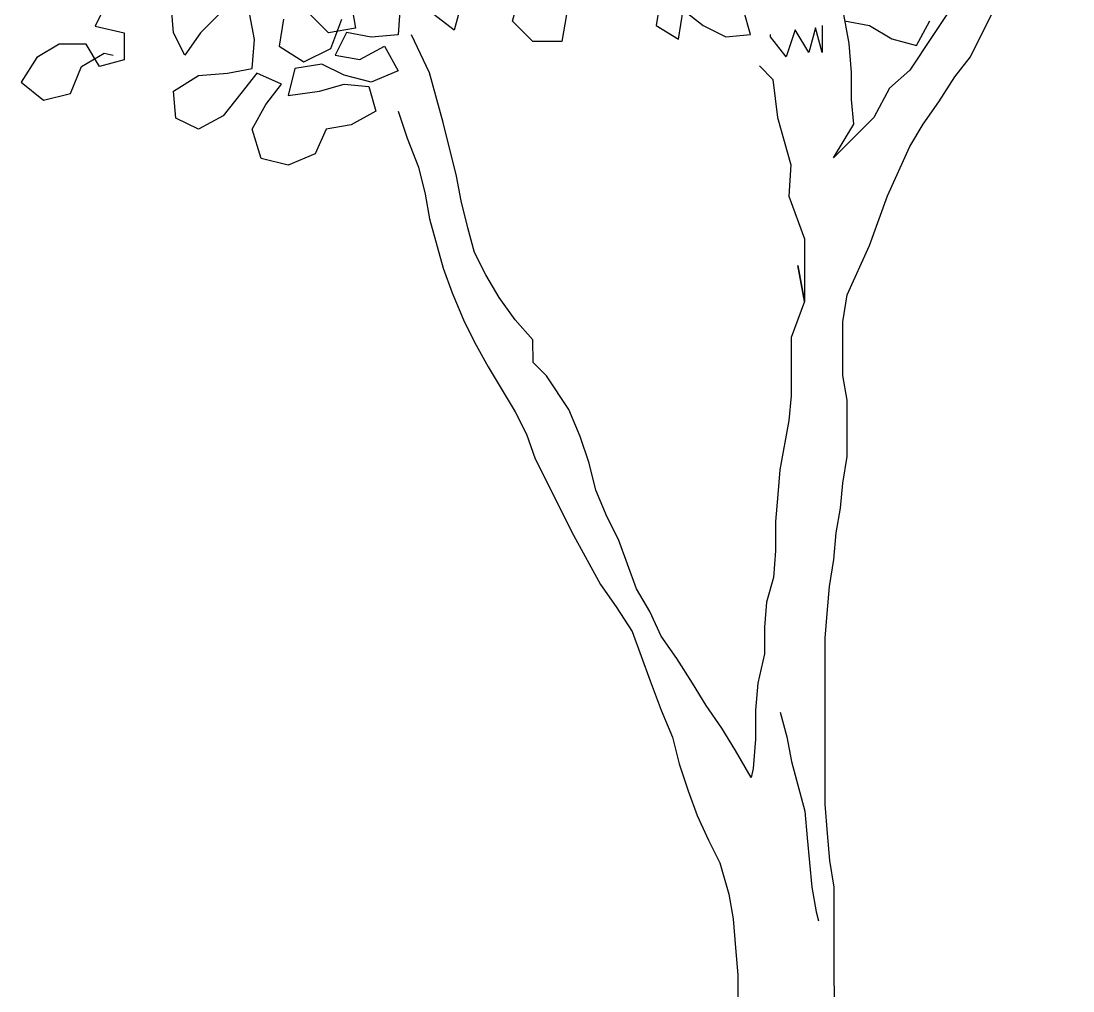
# Model space of a CAD drawing. Header units: millimetres. Extents: x 684983 to 685377, y 990360 to 990509.
# Drawn here: x 685004.5328 to 685004.775, y 990366.2022 to 990366.4256 of the extents above; entities that cross this region are included whole.
import ezdxf

# ---------------------------------------------------------------- set-up
doc = ezdxf.new("R2010")
doc.units = ezdxf.units.MM
doc.layers.add('MAHAGONY', color=7, linetype='Continuous')

# ---------------------------------------------------------------- blocks, each defined once
blk = doc.blocks.new('TREE30')
at = {"color": 15, "flags": 128}
for points in [[(0.14449, 1.70794), (0.13451, 1.68591), (0.12851, 1.6759), (0.12352, 1.66588), (0.11852, 1.65387), (0.11453, 1.64285), (0.10953, 1.63284), (0.10654, 1.62083), (0.10255, 1.60982), (0.09656, 1.58779), (0.09457, 1.57678), (0.09158, 1.56577), (0.07359, 1.53873), (0.06359, 1.52371), (0.05459, 1.51569), (0.0476, 1.50267), (0.0296, 1.48464), (0.0386, 1.49966), (0.03758, 1.51067), (0.03757, 1.52268), (0.03656, 1.53569), (0.03254, 1.55771)], [(0.02998, 1.07129), (0.0299, 1.15937), (0.02789, 1.17138), (0.02687, 1.18338), (0.02586, 1.19639), (0.02579, 1.27046), (0.02678, 1.28147), (0.02777, 1.29348), (0.02977, 1.30549), (0.03076, 1.3175), (0.03275, 1.32851), (0.03374, 1.33952), (0.03573, 1.35154), (0.03571, 1.37656), (0.03369, 1.38756), (0.03367, 1.41158), (0.03566, 1.4236), (0.04565, 1.44562), (0.05364, 1.46765), (0.06363, 1.48968), (0.06962, 1.49969), (0.07662, 1.50971), (0.08361, 1.52072), (0.09061, 1.52974), (0.1006, 1.54976)], [(-0.00718, 1.20837), (-0.01419, 1.22038), (-0.02021, 1.23038), (-0.02722, 1.24038), (-0.03324, 1.25039), (-0.04025, 1.26139), (-0.04727, 1.27139), (-0.05228, 1.2824), (-0.0583, 1.2924), (-0.06632, 1.31441), (-0.07134, 1.32441), (-0.07635, 1.33642), (-0.07937, 1.34843), (-0.08338, 1.36043), (-0.0884, 1.37244), (-0.09842, 1.38744), (-0.10443, 1.39344), (-0.10444, 1.40345), (-0.11245, 1.41245), (-0.11947, 1.42245), (-0.12548, 1.43246), (-0.1305, 1.44246), (-0.13351, 1.45347), (-0.13652, 1.46547), (-0.13853, 1.47648), (-0.14456, 1.5005), (-0.15059, 1.52251), (-0.15861, 1.53952)], [(-0.00346, 1.52565), (0.00255, 1.51965), (0.00456, 1.50263), (0.01059, 1.48162), (0.0096, 1.46761), (0.01662, 1.4486), (0.01665, 1.42058), (0.01363, 1.43659), (0.01665, 1.42058), (0.01066, 1.40456), (0.01068, 1.37854), (0.00969, 1.36752), (0.00571, 1.3455), (0.00472, 1.33449), (0.00373, 1.32248), (0.00374, 1.30947), (0.00275, 1.29746), (-0.00024, 1.28645), (-0.00123, 1.27544), (-0.00122, 1.26343), (-0.00421, 1.25041), (-0.0052, 1.2384), (-0.00519, 1.22539), (-0.00618, 1.21238), (-0.00718, 1.20837)], [(-0.16458, 1.50548), (-0.16057, 1.49348), (-0.15555, 1.48047), (-0.15254, 1.46846), (-0.15053, 1.45745), (-0.1445, 1.43544), (-0.14049, 1.42444), (-0.13547, 1.41243), (-0.13046, 1.40243), (-0.12444, 1.39142), (-0.11242, 1.37142), (-0.1074, 1.36141), (-0.10339, 1.35041), (-0.08634, 1.31639), (-0.07431, 1.29439), (-0.0673, 1.28438), (-0.06028, 1.27338), (-0.05225, 1.25137), (-0.04724, 1.23836), (-0.04222, 1.22636), (-0.03921, 1.21435), (-0.0352, 1.20234), (-0.03118, 1.19134), (-0.02617, 1.18033), (-0.02115, 1.17033), (-0.01714, 1.15632), (-0.01513, 1.14531), (-0.01411, 1.1323), (-0.0131, 1.12029), (-0.013, 1.0052)], [(0.00581, 1.23741), (0.00882, 1.2264), (0.01083, 1.2154), (0.01686, 1.19338), (0.01787, 1.18137), (0.01989, 1.15936), (0.0219, 1.14835), (0.02291, 1.14435)]]:
    blk.add_lwpolyline(points, dxfattribs=at)
at = {"color": 3, "flags": 128}
for points in [[(-0.08956, 1.54859), (-0.09155, 1.53658), (-0.10456, 1.53656), (-0.11358, 1.54556), (-0.11058, 1.55658)], [(-0.13361, 1.56356), (-0.13959, 1.54154), (-0.14861, 1.54853)], [(-0.18564, 1.5545), (-0.18363, 1.5425), (-0.19564, 1.54048), (-0.20466, 1.54948)], [(-0.21566, 1.54647), (-0.21765, 1.53446), (-0.20664, 1.52746), (-0.19463, 1.53348), (-0.18964, 1.54649)], [(-0.16362, 1.55252), (-0.16461, 1.53951), (-0.17662, 1.5385), (-0.18763, 1.54049), (-0.19263, 1.53048), (-0.18162, 1.52849), (-0.17061, 1.5345), (-0.1646, 1.5235), (-0.1766, 1.51848), (-0.18862, 1.52147), (-0.19863, 1.52647), (-0.21064, 1.52446), (-0.21363, 1.51244), (-0.19962, 1.51446), (-0.18861, 1.51747), (-0.1776, 1.51648), (-0.17459, 1.50547), (-0.18559, 1.49946), (-0.1966, 1.49745), (-0.2016, 1.48643), (-0.2136, 1.48142), (-0.22561, 1.48441), (-0.22963, 1.49742), (-0.22364, 1.50843), (-0.21664, 1.51745), (-0.22765, 1.52244), (-0.23465, 1.51343), (-0.24265, 1.50341), (-0.25365, 1.49739), (-0.26366, 1.50239), (-0.26468, 1.5144), (-0.25367, 1.52141), (-0.24066, 1.52243), (-0.22965, 1.52444), (-0.22867, 1.53745), (-0.23068, 1.54846)], [(-0.24469, 1.54845), (-0.25269, 1.54043), (-0.25969, 1.53042), (-0.2647, 1.54042), (-0.26571, 1.55143)], [(-0.29474, 1.5534), (-0.29973, 1.54339), (-0.28672, 1.5404), (-0.28671, 1.52839), (-0.29771, 1.52538), (-0.30373, 1.53538), (-0.31574, 1.53537), (-0.32574, 1.52936), (-0.33274, 1.51834), (-0.32272, 1.51034), (-0.31071, 1.51336), (-0.30572, 1.52537), (-0.29572, 1.53138), (-0.29171, 1.53039)], [(0.03455, 1.5457), (0.04556, 1.54371), (0.05557, 1.53771), (0.06659, 1.53472), (0.07258, 1.54573)], [(-0.04753, 1.55563), (-0.04952, 1.54362), (-0.03951, 1.53762), (-0.03752, 1.55064), (-0.0285, 1.54364), (-0.01849, 1.53864), (-0.00748, 1.53966), (-0.01049, 1.55066)], [(0.02454, 1.54369), (0.02455, 1.53168), (0.02154, 1.54268), (0.01855, 1.53167), (0.01253, 1.54168), (0.00854, 1.52966), (0.00153, 1.53866), (0.00153, 1.53966)]]:
    blk.add_lwpolyline(points, dxfattribs=at)

msp = doc.modelspace()

# ---------------------------------------------------------------- block references
at = {"layer": 'MAHAGONY', "color": 7, "xscale": 0.5164012972761597, "yscale": 0.5164012972761597, "zscale": 0.5164012972761597}
msp.add_blockref('TREE30', (685004.70459, 990365.62738, 53.8592), dxfattribs=at)

doc.saveas('drawing.dxf')
